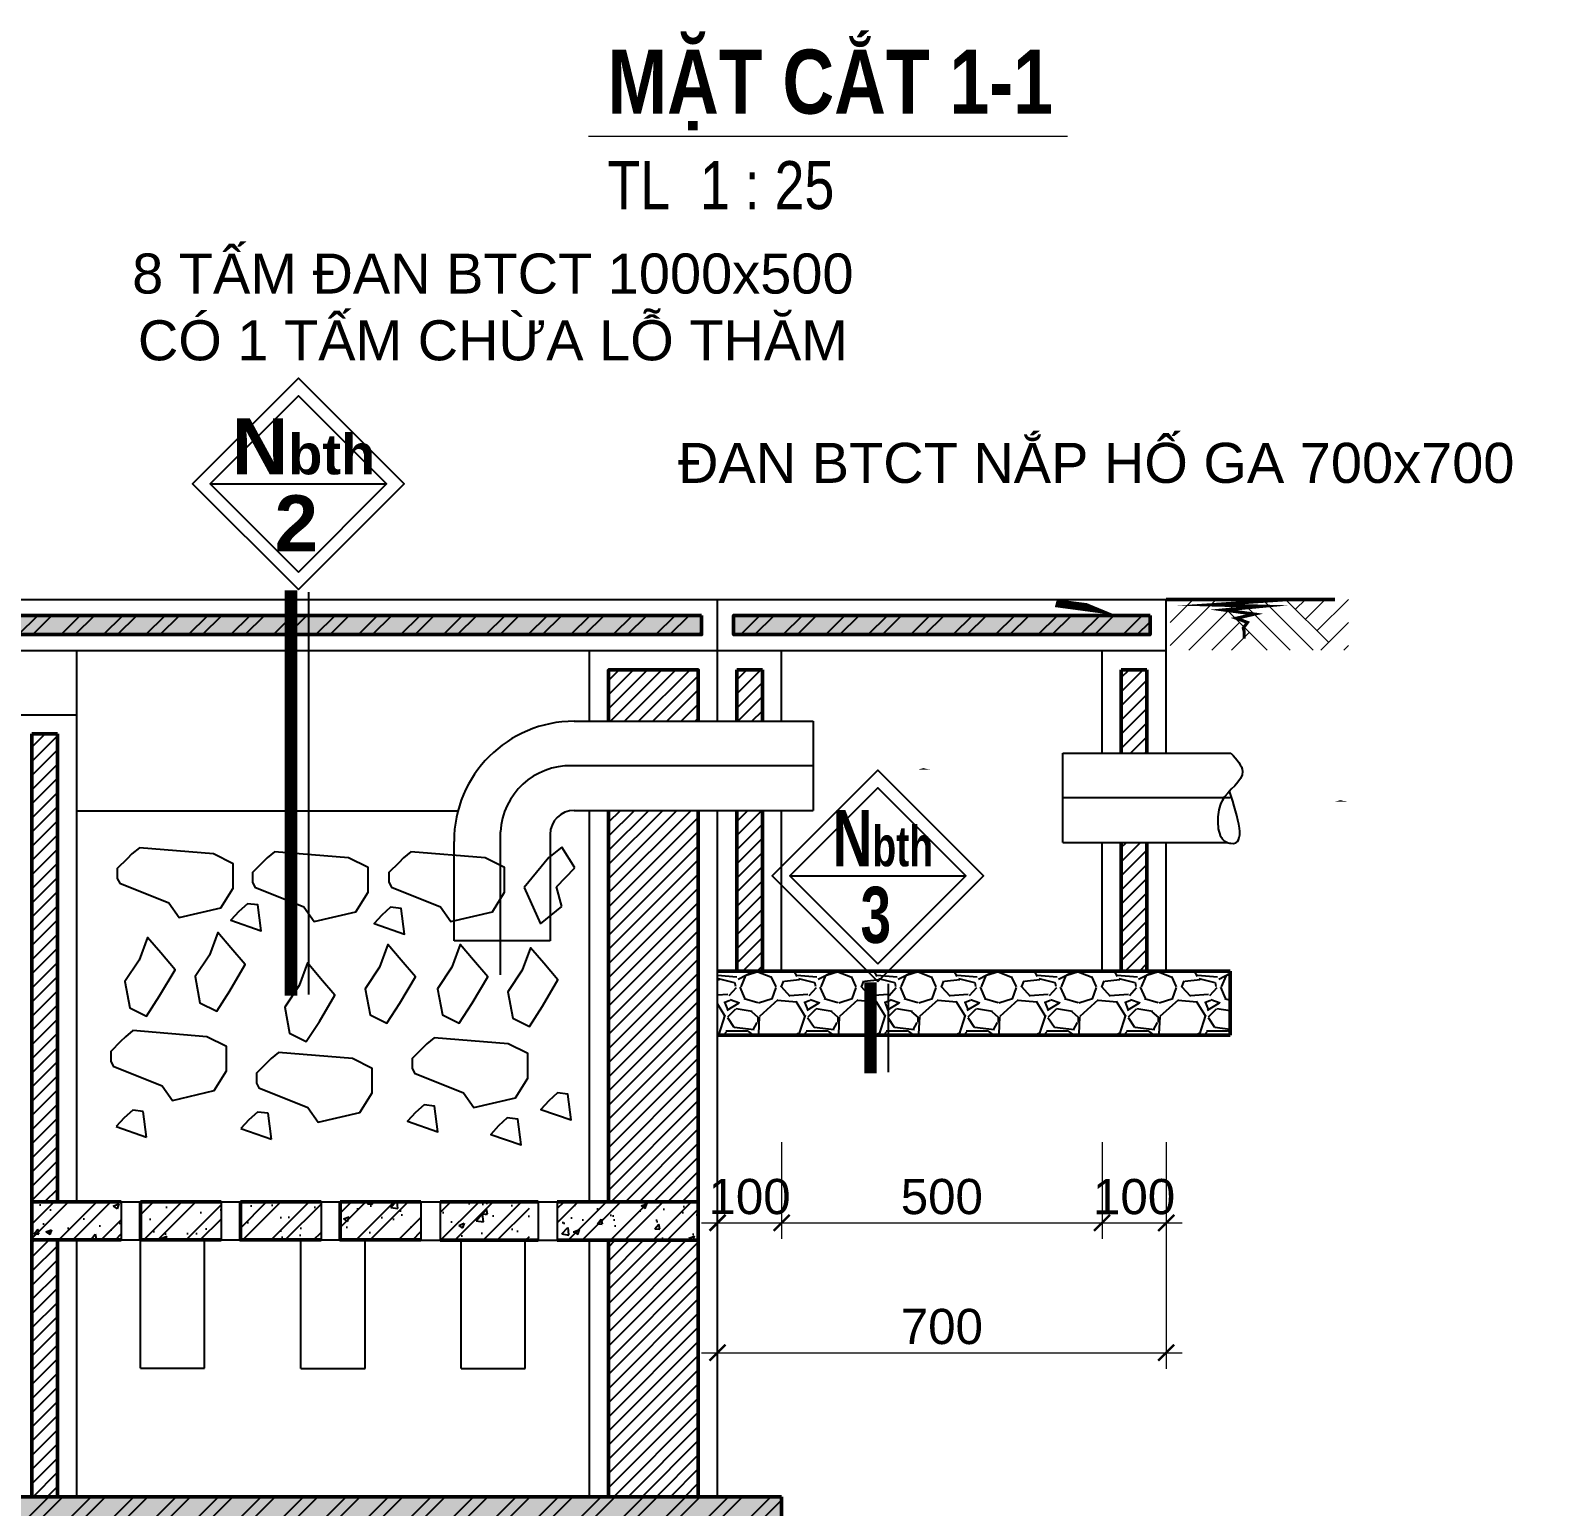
# Model space of a CAD drawing. Header units: millimetres. Extents: x 0 to 84000, y -29700 to 363007.
# Drawn here: x 63127 to 72556, y 4742 to 13957 of the extents above; entities that cross this region are included whole.
import ezdxf

# ---------------------------------------------------------------- set-up
doc = ezdxf.new("R2010")
doc.units = ezdxf.units.MM
doc.linetypes.add('DASHED', pattern=[19.049999999999997, 12.7, -6.35])
for name, color, linetype, lineweight in [('- Dims', 8, 'Continuous', 13), ('- Wall', 1, 'Continuous', 50), ('G-ANNO-TTLB', 6, 'Continuous', 13), ('HACTH', 250, 'Continuous', 0), ('S-Text', 3, 'Continuous', 25)]:
    doc.layers.add(name, color=color, linetype=linetype, lineweight=lineweight)
doc.layers.add('G-ANNO-NPLT', color=191, linetype='Continuous', plot=False)
doc.styles.add('Arial_4', font='arial.ttf', dxfattribs={"width": 0.8, "height": 3})
doc.styles.add('Arial_B_4', font='arialbd.ttf', dxfattribs={"width": 0.8, "height": 4})
doc.styles.add('R-Arial', font='arial.ttf')
doc.styles.add('TEXT1', font='VHELVEN.TTF', dxfattribs={"width": 0.7})
doc.dimstyles.new('SC-25-100', dxfattribs={"dimtxt": 220, "dimasz": 100, "dimexe": 100, "dimexo": 200, "dimgap": 50, "dimtad": 1, "dimdec": 0, "dimlfac": 0.25, "dimzin": 0, "dimdsep": 46, "dimtxsty": 'R-Arial', "dimblk": 'ARCHTICK', "dimcen": 0.5, "dimdle": 100, "dimclrd": 256, "dimclre": 256, "dimclrt": 4, "dimadec": 0, "dimazin": 0, "dimtfac": 1, "dimtdec": 0, "dimtix": 1, "dimtmove": 0, "dimatfit": 3, "dimfxl": 1, "dimtolj": 1, "dimtzin": 0, "dimlwd": -1, "dimlwe": -1, "dimarcsym": 0})
pattern_1 = [(44.99999999999775, (-155658.5402210732, 74138.18438801731), (-132.5825214724725, 132.5825214724829), []), (44.99999999999775, (-155570.1518735732, 74138.18438801731), (-132.5825214724725, 132.5825214724829), [])]
pattern_2 = [(49.99999999999773, (-155658.5402210732, 74138.18438801731), (358.6300913003755, -31.37606749131166), [37.49999999999999, -412.4999999999999]), (354.9999999999977, (-155658.5402210732, 74138.18438801731), (-69.37566680648521, 376.0960668500086), [29.99999999999868, -329.9999999999789]), (100.4513999999976, (-155628.6543810735, 74135.56971801727), (289.2546908570243, 344.7197710304654), [31.87009499999862, -350.5710559999779]), (46.18419999999774, (-155658.5402210732, 74238.18438801731), (533.6205243128189, -82.75950716453008), [56.25, -618.75]), (96.63559999999772, (-155614.0718485727, 74231.28773451739), (467.3313527743708, 487.0589354502025), [47.8051439999972, -525.8564999999552]), (351.1841999999978, (-155658.5402210732, 74238.18438801731), (467.3309725668328, 487.0593004626439), [44.99999999999736, -494.9999999999789]), (20.99999999999775, (-155608.5402210732, 74213.18438801731), (298.453526059223, -201.3094453326812), [37.5, -412.5]), (325.9999999999977, (-155608.5402210732, 74213.18438801731), (121.6576659608051, 362.5750225234218), [30, -330]), (71.45139999999776, (-155583.6691045729, 74196.40858501758), (420.1113142907514, 161.2652483549597), [31.870095, -350.571056]), (37.49999999999775, (-155658.5402210732, 74138.18438801731), (6.07992765865188, 166.4469269156555), [0, -325.9999999999852, 0, -334.9999999999852, 0, -331.2499999999852]), (7.499999999997733, (-155658.5402210732, 74138.18438801731), (131.5347687210821, 197.2058559411749), [0, -191, 0, -318.4999999999999, 0, -126.25]), (327.4999999999977, (-155770.0402210732, 74138.18438801731), (266.911218086204, -11.2774358672004), [0, -124.9999999999947, 0, -389.9999999999789, 0, -517.4999999999578]), (317.4999999999977, (-155820.0402210732, 74138.18438801731), (291.5930846711951, 50.05249116614738), [0, -162.5, 0, -259, 0, -367.5])]
pattern_3 = [(44.99999999999768, (68680.71688439813, 35707.02080294957), (-44.19417382415744, 44.194173824161), [])]

# ---------------------------------------------------------------- blocks, each defined once
blk = doc.blocks.new('nendat')
at = {"color": 0, "ltscale": 5}
for p, q in [((144.0538245546632, -3.637978807091713e-12), (-1.818989403545856e-12, -144.0538245546668)), ((72.02691227733158, -3.637978807091713e-12), (-1.818989403545856e-12, -72.02691227733885)), ((216.0807368319947, -3.637978807091713e-12), (57.84661308574141, -158.234123746257)), ((180.0672806933289, -36.01345613866943), (302.2879483009165, -158.234123746257)), ((216.0807368319947, -3.637978807091713e-12), (374.314860578248, -158.234123746257)), ((288.1076491093263, -3.637978807091713e-12), (446.3417728555796, -158.234123746257)), ((360.1345613866579, -3.637978807091713e-12), (494.1844922958398, -134.0499309091902)), ((422.1575800185092, -3.637978807091713e-12), (391.1460707025826, -31.01150931592929)), ((484.1805986503605, -3.637978807091713e-12), (422.1575800185074, -62.02301863185494)), ((556.2075109276911, -3.637978807091713e-12), (458.1710361571741, -98.03647477052073)), ((216.0807368319929, -72.02691227733885), (129.873525363073, -158.234123746257)), ((556.207510927692, -72.02691227733521), (470.0002994587685, -158.234123746257)), ((247.0922461479186, -103.0384215932645), (191.8965439949243, -158.234123746257)), ((556.207510927692, -144.0538245546668), (542.0272117361001, -158.234123746257))]:
    blk.add_line(p, q, dxfattribs=at)
at = {"color": 0, "ltscale": 5, "const_width": 10}
blk.add_lwpolyline([(148.2277868855745, 0.2467527518710995), (315.0871842399938, -4.154551079966041), (125.6093791025924, -17.1612447756961), (289.0518674325431, -21.49671713996577), (167.5547423037933, -33.05843778275084), (263.017060611397, -46.06485487561804), (206.6074625217589, -59.0715485712899), (241.3212182651041, -72.07824226696175), (228.3033048681682, -89.42040832696148), (231.1959478512872, -100.9818523669419), (231.1959478512872, -122.6597673940159)], dxfattribs=at)
blk = doc.blocks.new('_ArchTick')
at = {"color": 0, "linetype": 'ByBlock', "const_width": 0.15}
blk.add_lwpolyline([(-0.5, -0.5), (0.5, 0.5)], dxfattribs=at)
blk = doc.blocks.new('*D516')
at = {"layer": '- Dims', "transparency": 16777216}
for p, q in [((67417.23440662981, 6849.215638985181), (67417.23440662981, 6414.49072106371)), ((67817.23440662981, 6849.215638985181), (67817.23440662981, 6414.49072106371)), ((67317.23440662981, 6514.49072106371), (67917.23440662981, 6514.49072106371))]:
    blk.add_line(p, q, dxfattribs=at)
at = {"layer": 'Defpoints', "color": 0, "transparency": 16777216}
for p in [(67417.23440662981, 7049.215638985181), (67817.23440662981, 7049.215638985181), (67817.23440662981, 6514.49072106371)]:
    blk.add_point(p, dxfattribs=at)
at = {"layer": '- Dims', "transparency": 16777216, "xscale": 100, "yscale": 100, "zscale": 100, "rotation": 180}
blk.add_blockref('_ArchTick', (67417.23440662981, 6514.49072106371), dxfattribs=at)
at = {"layer": '- Dims', "transparency": 16777216, "xscale": 100, "yscale": 100, "zscale": 100}
blk.add_blockref('_ArchTick', (67817.23440662981, 6514.49072106371), dxfattribs=at)
at = {"layer": '- Dims', "color": 4, "transparency": 16777216, "insert": (67617.23440662981, 6676.816778362482), "char_height": 220, "attachment_point": 5, "style": 'R-Arial'}
blk.add_mtext('\\A1;100', dxfattribs=at)
blk = doc.blocks.new('*D517')
at = {"layer": '- Dims', "transparency": 16777216}
for p, q in [((67817.23440662981, 7017.404935243794), (67817.23440662981, 6414.49072106371)), ((69817.23440662981, 7017.404935243794), (69817.23440662981, 6414.49072106371)), ((67717.23440662981, 6514.49072106371), (69917.23440662981, 6514.49072106371))]:
    blk.add_line(p, q, dxfattribs=at)
at = {"layer": 'Defpoints', "color": 0, "transparency": 16777216}
for p in [(67817.23440662981, 7217.404935243794), (69817.23440662981, 7217.404935243794), (69817.23440662981, 6514.49072106371)]:
    blk.add_point(p, dxfattribs=at)
at = {"layer": '- Dims', "transparency": 16777216, "xscale": 100, "yscale": 100, "zscale": 100, "rotation": 180}
blk.add_blockref('_ArchTick', (67817.23440662981, 6514.49072106371), dxfattribs=at)
at = {"layer": '- Dims', "transparency": 16777216, "xscale": 100, "yscale": 100, "zscale": 100}
blk.add_blockref('_ArchTick', (69817.23440662981, 6514.49072106371), dxfattribs=at)
at = {"layer": '- Dims', "color": 4, "transparency": 16777216, "insert": (68817.23440662981, 6676.816778362482), "char_height": 220, "attachment_point": 5, "style": 'R-Arial'}
blk.add_mtext('\\A1;500', dxfattribs=at)
blk = doc.blocks.new('*D518')
at = {"layer": '- Dims', "transparency": 16777216}
for p, q in [((69817.23440662981, 6849.215638985181), (69817.23440662981, 6414.017717478819)), ((70217.73680950631, 6849.215638985181), (70217.73680950631, 6414.017717478819)), ((69717.23440662981, 6514.017717478819), (70317.73680950631, 6514.017717478819))]:
    blk.add_line(p, q, dxfattribs=at)
at = {"layer": 'Defpoints', "color": 0, "transparency": 16777216}
for p in [(69817.23440662981, 7049.215638985181), (70217.73680950631, 7049.215638985181), (70217.73680950631, 6514.017717478819)]:
    blk.add_point(p, dxfattribs=at)
at = {"layer": '- Dims', "transparency": 16777216, "xscale": 100, "yscale": 100, "zscale": 100, "rotation": 180}
blk.add_blockref('_ArchTick', (69817.23440662981, 6514.017717478819), dxfattribs=at)
at = {"layer": '- Dims', "transparency": 16777216, "xscale": 100, "yscale": 100, "zscale": 100}
blk.add_blockref('_ArchTick', (70217.73680950631, 6514.017717478819), dxfattribs=at)
at = {"layer": '- Dims', "color": 4, "transparency": 16777216, "insert": (70017.48560806806, 6676.343774777591), "char_height": 220, "attachment_point": 5, "style": 'R-Arial'}
blk.add_mtext('\\A1;100', dxfattribs=at)
blk = doc.blocks.new('*D519')
at = {"layer": '- Dims', "transparency": 16777216}
for p, q in [((67417.23440662981, 7017.404935243794), (67417.23440662981, 5603.683977305445)), ((70217.73680950631, 7017.404935243794), (70217.73680950631, 5603.683977305445)), ((67317.23440662981, 5703.683977305445), (70317.73680950631, 5703.683977305445))]:
    blk.add_line(p, q, dxfattribs=at)
at = {"layer": 'Defpoints', "color": 0, "transparency": 16777216}
for p in [(67417.23440662981, 7217.404935243794), (70217.73680950631, 7217.404935243794), (70217.73680950631, 5703.683977305445)]:
    blk.add_point(p, dxfattribs=at)
at = {"layer": '- Dims', "transparency": 16777216, "xscale": 100, "yscale": 100, "zscale": 100, "rotation": 180}
blk.add_blockref('_ArchTick', (67417.23440662981, 5703.683977305445), dxfattribs=at)
at = {"layer": '- Dims', "transparency": 16777216, "xscale": 100, "yscale": 100, "zscale": 100}
blk.add_blockref('_ArchTick', (70217.73680950631, 5703.683977305445), dxfattribs=at)
at = {"layer": '- Dims', "color": 4, "transparency": 16777216, "insert": (68817.48560806806, 5866.010034604217), "char_height": 220, "attachment_point": 5, "style": 'R-Arial'}
blk.add_mtext('\\A1;700', dxfattribs=at)

msp = doc.modelspace()

# ---------------------------------------------------------------- hatches: boundary and pattern name
at = {"layer": 'HACTH', "lineweight": -2, "ltscale": 30}
h = msp.add_hatch(dxfattribs=at)
h.set_pattern_fill('ANSI32', color=256, scale=500, angle=-2.253143450878101e-12, style=0)
h.set_pattern_definition(pattern_1)
h.paths.add_polyline_path([(70117.23440662981, 10305.14946891091), (67517.23440662981, 10305.14946891091), (67517.23440662981, 10185.14946891091), (70117.23440662981, 10185.14946891091)])
h.paths.add_polyline_path([(67317.23440662981, 10305.14946891091), (61245.96739290864, 10305.14946891138), (61245.96739290864, 10185.14946891091), (67317.23440662981, 10185.14946891044)])
h.paths.add_polyline_path([(60676.58656971087, 10305.14946891138), (58517.23440663074, 10305.14946891184), (58517.23440662981, 10185.14946891138), (60676.58656971087, 10185.14946891091)])
h.paths.add_polyline_path([(60845.7035254112, 10305.14946891138), (60676.58656971087, 10305.14946891138), (60676.58656971087, 10185.14946891138), (60845.7035254112, 10185.14946891138)])
h.paths.add_polyline_path([(61245.96739290864, 10305.14946891138), (60907.73348150798, 10305.14946891138), (60907.73348150798, 10185.14946891091), (61245.96739290864, 10185.14946891091)])
h = msp.add_hatch(dxfattribs=at)
h.set_pattern_fill('AR-CONC', color=256, scale=50, angle=-2.253143450878101e-12, style=0)
h.set_pattern_definition(pattern_2)
h.paths.add_polyline_path([(70117.23440662981, 10305.14946891091), (67517.23440662981, 10305.14946891091), (67517.23440662981, 10185.14946891091), (70117.23440662981, 10185.14946891091)])
h.paths.add_polyline_path([(67317.23440662981, 10305.14946891044), (61245.96739290864, 10305.14946891138), (61245.96739290864, 10185.14946891091), (67317.23440662981, 10185.14946891044)])
h.paths.add_polyline_path([(61245.96739290864, 10305.14946891138), (60907.73348150798, 10305.14946891138), (60907.73348150798, 10185.14946891091), (61245.96739290864, 10185.14946891138)])
h.paths.add_polyline_path([(60676.58656971087, 10305.14946891138), (59517.23440662981, 10305.14946891184), (59517.23440662981, 10185.14946891138), (60676.58656971087, 10185.14946891091)])
h.paths.add_polyline_path([(60845.7035254112, 10305.14946891138), (60676.58656971087, 10305.14946891184), (60676.58656971087, 10185.14946891138), (60845.7035254112, 10185.14946891091)])
h = msp.add_hatch(dxfattribs=at)
h.set_pattern_fill('ANSI31', color=256, scale=500, angle=359.9999999999977, style=0)
h.set_pattern_definition(pattern_3)
h.paths.add_polyline_path([(67297.23440662981, 9088.246526039693), (66737.23440662981, 9088.246526040159), (66737.23440662981, 6645.149468912299), (67297.23440662981, 6645.149468911834)])
h.paths.add_polyline_path([(67297.23440662981, 6405.149468911834), (66737.23440662981, 6405.149468911834), (66737.23440662981, 4805.149468911368), (67297.23440662981, 4805.149468911368)])
h.paths.add_polyline_path([(67297.23440662981, 9965.14946891091), (67137.23440662981, 9965.149468910444), (66737.23440662981, 9965.149468910444), (66737.23440662981, 9644.48283142646), (67297.23440662981, 9644.48283142646)])
h = msp.add_hatch(dxfattribs=at)
h.set_pattern_fill('ANSI31', color=256, scale=500, angle=359.9999999999977, style=0)
h.set_pattern_definition(pattern_3)
h.paths.add_polyline_path([(67537.23440662981, 9644.48283142646), (67697.23440662981, 9644.48283142646), (67697.23440662981, 9965.14946891091), (67537.23440662981, 9965.14946891091)])
h.paths.add_polyline_path([(67697.23440663074, 9088.246526039693), (67537.23440662981, 9088.246526039693), (67537.23440662981, 8085.149468910902), (67697.23440662981, 8085.149468910902)])
h = msp.add_hatch(dxfattribs=at)
h.set_pattern_fill('ANSI31', color=256, scale=500, angle=359.9999999999977, style=0)
h.set_pattern_definition(pattern_3)
h.paths.add_polyline_path([(70097.23440662981, 8888.246526038296), (69937.23440662981, 8888.246526038296), (69937.23440662981, 8085.149468910902), (70097.23440662981, 8085.149468910902)])
h.paths.add_polyline_path([(69937.23440663074, 9444.482831425987), (70097.23440663074, 9444.482831425987), (70097.23440662981, 9965.14946891091), (69937.23440662981, 9965.14946891091)])
h = msp.add_hatch(dxfattribs=at)
h.set_pattern_fill('ANSI31', color=256, scale=500, angle=-2.253143450878101e-12, style=0)
h.set_pattern_definition([(44.99999999999775, (-36858.54022107157, 116138.1843880127), (-44.19417382415747, 44.19417382416096), [])])
h.paths.add_polyline_path([(63297.23440662981, 9565.149468912306), (63137.23440662981, 9565.149468912306), (63137.23440662981, 6645.149468911368), (63297.23440662981, 6645.149468911834)])
h.paths.add_polyline_path([(63137.23440662981, 4805.149468911834), (63297.23440662981, 4805.149468911368), (63297.23440662981, 6407.876350978877), (63137.23440662981, 6407.876350978877)])
h = msp.add_hatch(dxfattribs=at)
h.set_pattern_fill('GRAVEL', color=256, scale=500, angle=-2.253143450878101e-12, style=0)
h.set_pattern_definition([(228.0127999999977, (758026.772542814, -755016.8265168051), (-3999.999116079258, -4500.000670803466), [67.268, -6659.544000000001]), (184.9696999999977, (757981.772542814, -755066.8265168051), (6000.000525758838, 499.99565350329), [115.434, -11427.9625]), (132.5103999999977, (757866.772542814, -755076.8265168051), (4999.99535917319, -5500.004336935795), [81.39399999999999, -8058.016]), (267.2736999999978, (757671.772542814, -755201.8265168051), (499.9980088639884, 10000.00014748671), [105.1189999999947, -10406.77899999932]), (292.8336999999977, (757666.772542814, -755306.8265168051), (-2500.004952718334, 5999.998205888986), [103.0775, -10204.6865]), (357.2736999999977, (757706.772542814, -755401.8265168051), (-10000.00014748671, 499.998008863989), [105.119, -10406.779]), (37.69419999999774, (757811.772542814, -755406.8265168051), (-6500.003672809184, -4999.995202580009), [139.0145, -13762.4245]), (72.25529999999776, (757921.772542814, -755321.8265168051), (3500.005381353136, 10999.99811561946), [131.244, -12993.1605]), (121.4295999999977, (757961.772542814, -755196.8265168051), (-4000.004117087927, 6499.997518246441), [105.475, -10442.0365]), (175.2363999999978, (757906.772542814, -755106.8265168051), (5500.000473159773, -499.9957663308465), [120.4159999999999, -5900.381499999995]), (222.3973999999978, (757786.772542814, -755096.8265168051), (-6000.003675536834, -5499.996041006824), [155.724, -15416.6875]), (138.8140999999977, (758166.772542814, -755206.8265168051), (-3500.00147340274, 2999.998656671516), [53.15049999999999, -5261.922]), (171.4691999999977, (758126.772542814, -755171.8265168051), (6499.999142407525, -1000.003955020151), [101.1184999999946, -10010.75549999931]), (224.9999999999978, (758026.772542814, -755156.8265168051), (-1.971790310452096e-11, -500.0001547244761), [70.7105, -636.396]), (203.1985999999977, (757991.772542814, -755096.8265168051), (2499.999865333577, 1000.000662632329), [38.079, -3769.8075]), (291.8013999999977, (757956.772542814, -755111.8265168051), (-499.9999552502654, 1500.000136505404), [53.85149999999999, -2638.731]), (30.96379999999776, (757976.772542814, -755161.8265168051), (1499.999011144038, 1000.001241770307), [87.46449999999992, -2828.011499999997]), (161.5650999999978, (758051.772542814, -755116.8265168051), (1000.000217296461, -499.9992016113932), [63.24550000000001, -1517.8935]), (16.38949999999776, (757666.772542814, -755111.8265168051), (5000.001099206039, 1499.996354908789), [88.6, -8771.4225]), (70.34619999999775, (757751.772542814, -755086.8265168051), (-1999.997623686088, -5500.001067803034), [74.3305, -7358.704]), (293.1985999999977, (758051.772542814, -755016.8265168051), (-1000.000662632329, 2499.999865333577), [76.1575, -3731.729]), (343.6104999999977, (758081.772542814, -755086.8265168051), (-5000.001099205921, 1499.996354909184), [88.59999999999991, -8771.42249999999]), (339.4439999999978, (757666.772542814, -755421.8265168051), (-2500.000922271172, 999.9979982108905), [85.44, -4186.562]), (294.7750999999978, (757746.772542814, -755451.8265168051), (-2499.996094622368, 5500.001710919657), [71.58899999999991, -7087.321499999995]), (66.80139999999776, (758056.772542814, -755516.8265168051), (1000.000662632526, 2499.999865333498), [76.15749999999471, -3731.728999999831]), (17.35399999999775, (758086.772542814, -755446.8265168051), (-6500.001009548496, -1999.997251129304), [83.81549999999999, -8297.711999999998]), (69.44399999999776, (757811.772542814, -755516.8265168051), (-999.9979982108918, -2500.000922271172), [42.71999999999736, -4229.281999999662]), (101.3098999999976, (758026.772542814, -755516.8265168051), (-499.998816080724, 2000.000376115496), [25.49499999999869, -2524.014499999832]), (165.9637999999977, (758021.772542814, -755491.8265168051), (1500.00027299485, -499.9990286806819), [103.0775, -1958.475]), (186.0089999999977, (757921.772542814, -755466.8265168051), (4999.99987545304, 499.9996587407241), [95.525, -9456.9615]), (303.6900999999978, (757976.772542814, -755206.8265168051), (-500.0006672535561, 999.9997788855999), [72.11099999999998, -1730.6645]), (353.1571999999977, (758016.772542814, -755266.8265168051), (8499.999682739232, -1000.003998962715), [125.897, -12463.7815]), (60.94539999999775, (758141.772542814, -755281.8265168051), (-2000.000013599778, -3500.000192284765), [51.47799999999999, -5096.337]), (90, (758166.772542814, -755236.8265168051), (-499.9999999999803, 500.0000000000197), [30, -470]), (120.2563999999977, (757911.772542814, -755451.8265168051), (1999.997443401209, -3500.001227927446), [69.46199999999999, -6876.760000000001]), (48.01279999999774, (757876.772542814, -755391.8265168051), (3999.999116079257, 4500.000670803467), [134.5359999999894, -6592.275999999661]), (359.9999999999978, (757966.772542814, -755291.8265168051), (500.0000000000197, 499.9999999999803), [130, -370]), (325.3047999999978, (758096.772542814, -755291.8265168051), (-4999.997129493626, 3500.004304797425), [79.057, -7826.637]), (254.0545999999978, (758161.772542814, -755336.8265168051), (-499.9999446482692, -2000.000063326056), [72.801, -3567.254]), (207.6459999999977, (758141.772542814, -755406.8265168051), (-9499.997903589992, -5000.003856584216), [118.5324999999947, -11734.73699999932]), (175.4260999999977, (758036.772542814, -755461.8265168051), (-6500.000279156047, 499.9974005807976), [125.3994999999999, -12414.53699999999])])
h.paths.add_polyline_path([(67417.23440662981, 8085.149468910902), (67417.23440662981, 7685.149468910902), (70617.23440662981, 7685.149468910902), (70617.23440662981, 8085.149468910902)])
h = msp.add_hatch(dxfattribs=at)
h.set_pattern_fill('ANSI32', color=256, scale=500, angle=-2.253143450878101e-12, style=0)
h.set_pattern_definition([(44.99999999999775, (757666.772542814, -755516.8265168051), (-132.5825214724725, 132.5825214724829), []), (44.99999999999775, (757755.160890314, -755516.8265168051), (-132.5825214724725, 132.5825214724829), [])])
h.paths.add_polyline_path([(63695.49006828037, 6645.149468911834), (63137.23440662981, 6645.149468911834), (63137.23440662981, 6407.876350978877), (63695.49006828037, 6407.876350978877)])
h.paths.add_polyline_path([(64319.08160363999, 6645.149468912765), (63815.49006828037, 6645.149468912299), (63815.49006828037, 6407.876350979808), (64319.08160363999, 6407.876350979808)])
h.paths.add_polyline_path([(64942.67313899961, 6645.149468911834), (64439.08160363999, 6645.149468911368), (64439.08160363999, 6407.876350978877), (64942.67313899961, 6407.876350978877)])
h.paths.add_polyline_path([(65566.26467435923, 6645.149468912765), (65062.67313899961, 6645.149468912299), (65062.67313899961, 6407.876350979808), (65566.26467435923, 6407.876350979808)])
h.paths.add_polyline_path([(66243.23964309995, 6645.149468912299), (65888.23842512094, 6645.149468912299), (65686.26467435923, 6645.149468912299), (65686.26467435923, 6405.149468911834), (66181.25797687401, 6405.149468911834), (66243.23964309995, 6405.149468911834)])
h.paths.add_polyline_path([(67297.23440662981, 6645.149468912299), (66417.23440662981, 6645.149468912299), (66417.23440662981, 6405.149468911834), (67297.23440662981, 6405.149468911834)])
h = msp.add_hatch(dxfattribs=at)
h.set_pattern_fill('AR-CONC', color=256, scale=50, angle=-2.253143450878101e-12, style=0)
h.set_pattern_definition([(49.99999999999773, (757666.772542814, -755516.8265168051), (358.6300913003755, -31.37606749131166), [37.49999999999999, -412.4999999999999]), (354.9999999999977, (757666.772542814, -755516.8265168051), (-69.37566680648521, 376.0960668500086), [29.99999999999868, -329.9999999999789]), (100.4513999999976, (757696.6583828137, -755519.4411868051), (289.2546908570243, 344.7197710304654), [31.87009499999869, -350.571055999979]), (46.18419999999774, (757666.772542814, -755416.8265168051), (533.6205243128189, -82.75950716453008), [56.25, -618.75]), (96.63559999999772, (757711.2409153145, -755423.7231703055), (467.3313527743708, 487.0589354502025), [47.80514399999733, -525.8564999999574]), (351.1841999999978, (757666.772542814, -755416.8265168051), (467.3309725668328, 487.0593004626439), [44.99999999999736, -494.9999999999789]), (20.99999999999775, (757716.772542814, -755441.8265168051), (298.453526059223, -201.3094453326812), [37.5, -412.5]), (325.9999999999977, (757716.772542814, -755441.8265168051), (121.6576659608051, 362.5750225234218), [30, -330]), (71.45139999999776, (757741.6436593144, -755458.6023198058), (420.1113142907514, 161.2652483549597), [31.870095, -350.571056]), (37.49999999999775, (757666.772542814, -755516.8265168051), (6.07992765865188, 166.4469269156555), [0, -325.9999999999852, 0, -334.9999999999852, 0, -331.2499999999852]), (7.499999999997733, (757666.772542814, -755516.8265168051), (131.5347687210821, 197.2058559411749), [0, -191, 0, -318.4999999999999, 0, -126.25]), (327.4999999999977, (757555.272542814, -755516.8265168051), (266.911218086204, -11.2774358672004), [0, -124.9999999999947, 0, -389.9999999999789, 0, -517.4999999999578]), (317.4999999999977, (757505.272542814, -755516.8265168051), (291.5930846711951, 50.05249116614738), [0, -162.5, 0, -259, 0, -367.5])])
h.paths.add_polyline_path([(63695.49006828037, 6407.876350978877), (63695.49006828037, 6645.149468911834), (63137.23440662981, 6645.149468911368), (63137.23440662981, 6407.876350978877)])
h.paths.add_polyline_path([(63815.49006828037, 6645.149468912299), (63815.49006828037, 6407.876350979808), (64319.08160363999, 6407.876350979808), (64319.08160363999, 6645.149468912765)])
h.paths.add_polyline_path([(64439.08160363999, 6645.149468911368), (64439.08160363999, 6407.876350978877), (64942.67313899961, 6407.876350978877), (64942.67313899961, 6645.149468911834)])
h.paths.add_polyline_path([(65062.67313899961, 6645.149468912299), (65062.67313899961, 6407.876350979808), (65566.26467435923, 6407.876350979808), (65566.26467435923, 6645.149468912765)])
h.paths.add_polyline_path([(65888.23842512094, 6645.149468912299), (65686.26467435923, 6645.149468912765), (65686.26467435923, 6405.149468911834), (66181.25797687401, 6405.149468911834), (66243.23964309995, 6405.149468911834), (66243.23964309995, 6645.149468912299)])
h.paths.add_polyline_path([(66417.23440662981, 6645.149468912299), (66417.23440662981, 6405.149468911834), (67297.23440662981, 6405.149468912299), (67297.23440662981, 6645.149468911834)])
h = msp.add_hatch(dxfattribs=at)
h.set_pattern_fill('AR-CONC', color=256, scale=50, angle=-2.253143450878101e-12, style=0)
h.set_pattern_definition(pattern_2)
h.paths.add_polyline_path([(67817.23440662981, 4405.149468911368), (67817.23440662981, 4805.149468911368), (58017.23440662981, 4818.95270959034), (58017.23440662981, 4418.95270959034)])
h = msp.add_hatch(dxfattribs=at)
h.set_pattern_fill('ANSI32', color=256, scale=500, angle=-2.253143450878101e-12, style=0)
h.set_pattern_definition(pattern_1)
h.paths.add_polyline_path([(58017.23440662981, 4805.149468911834), (58017.23440662981, 4405.149468911834), (67817.23440662981, 4405.149468911368), (67817.23440662981, 4805.149468911368)])

# ---------------------------------------------------------------- linework, layer by layer
at = {"layer": '- Wall', "lineweight": -2, "ltscale": 30}
for p, q in [((63695.49006828037, 6645.149468911834), (63695.49006828037, 6407.876350978877)), ((64319.08160363999, 6645.149468911368), (64319.08160363999, 6407.876350979808)), ((64942.67313899961, 6645.149468911834), (64942.67313899961, 6407.876350978877)), ((65566.26467435923, 6645.149468912765), (65566.26467435923, 6407.876350979808)), ((65686.26467435923, 6645.149468912765), (65686.26467435923, 6405.149468912765)), ((66297.23440662981, 6645.149468912299), (66297.23440662981, 6405.149468912299)), ((66417.23440662981, 6645.149468912299), (66417.23440662981, 6405.149468912299))]:
    msp.add_line(p, q, dxfattribs=at)
at = {"layer": '- Wall', "ltscale": 5}
for points in [[(70217.23440662981, 10405.14946891091), (71270.90728397039, 10405.14946891044)], [(67297.23440662981, 9644.48283142646), (67297.23440662981, 9965.14946891091), (67137.23440662981, 9965.149468910444), (67137.23440662981, 9965.149468910444), (66737.23440662981, 9965.149468910444), (66737.23440662981, 9644.48283142646)], [(67537.23440662981, 9644.48283142646), (67537.23440662981, 9965.14946891091)], [(67537.23440662981, 9965.14946891091), (67697.23440662981, 9965.14946891091)], [(67697.23440662981, 9644.48283142646), (67697.23440662981, 9965.14946891091)], [(69937.23440662981, 9444.482831425987), (69937.23440662981, 9965.14946891091)], [(69937.23440662981, 9965.14946891091), (70097.23440662981, 9965.14946891091)], [(70097.23440663074, 9444.482831425987), (70097.23440662981, 9965.14946891091)], [(63137.23440662981, 9565.149468912306), (63297.23440662981, 9565.149468912306)], [(63137.23440662981, 4805.149468911368), (63137.23440662981, 9565.149468912306)], [(63297.23440662981, 6645.149468909505), (63297.23440662981, 9565.14946891184)], [(66737.23440662981, 6405.149468911834), (66737.23440662981, 4805.149468911368), (67297.23440662981, 4805.149468911368), (67297.23440662981, 9088.246526039693)], [(66737.23440662981, 9088.246526039693), (66737.23440662981, 6645.149468912299)], [(67537.23440662981, 8085.149468910902), (67537.23440662981, 9088.246526039693)], [(67697.23440662981, 8085.149468910437), (67697.23440662981, 9088.246526039693)], [(69937.23440662981, 8085.149468910437), (69937.23440662981, 8888.246526038296)], [(70097.23440662981, 8085.149468910902), (70097.23440662981, 8888.246526038296)], [(67417.23440662981, 8085.149468910902), (70617.23440662981, 8085.149468910902)], [(70617.23440662981, 7685.149468910902), (70617.23440662981, 8085.149468910902)], [(67417.23440662981, 7685.149468910902), (70617.23440662981, 7685.149468910902)], [(63695.49006828037, 6645.149468911834), (63137.23440662981, 6645.149468911834)], [(63815.49006828037, 6645.149468911834), (63815.49006828037, 6407.876350979808), (64319.08160363999, 6407.876350979808)], [(64319.08160363999, 6645.149468912765), (63815.49006828037, 6645.149468912299)], [(64439.08160363999, 6645.149468910902), (64439.08160363999, 6407.876350978877), (64942.67313899961, 6407.876350978877)], [(64942.67313899961, 6645.149468911834), (64439.08160363999, 6645.149468911368)], [(65062.67313899961, 6645.149468911834), (65062.67313899961, 6407.876350979808), (65566.26467435923, 6407.876350979808)], [(65566.26467435923, 6645.149468912765), (65062.67313899961, 6645.149468912299)], [(66181.25797687401, 6645.149468912765), (65686.26467435923, 6645.149468912765)], [(66297.23440662981, 6645.149468912299), (65888.23842512094, 6645.149468912299)], [(67297.23440662981, 6645.149468911834), (66417.23440662981, 6645.149468912299)], [(63137.23440662981, 6407.876350978877), (63695.49006828037, 6407.876350978877)], [(63297.23440662981, 4805.149468911368), (63297.23440662981, 6405.14946890904)], [(65686.26467435923, 6405.149468911834), (66181.25797687401, 6405.149468911834)], [(65888.23842512094, 6405.149468911834), (66297.23440662981, 6405.149468911834)], [(66417.23440662981, 6405.149468911834), (67297.23440662981, 6405.149468911834)], [(58017.23440662981, 4805.149468911834), (67817.23440662981, 4805.149468911368)], [(67817.23440662981, 4805.149468911368), (67817.23440662981, 4005.149468911368)]]:
    msp.add_lwpolyline(points, dxfattribs=at)
for points in [[(67317.23440662981, 10305.14946891044), (58517.23440663074, 10305.14946891184), (58517.23440662981, 10185.14946891138), (67317.23440662981, 10185.14946891044)], [(70117.23440662981, 10305.14946891091), (67517.23440662981, 10305.14946891044), (67517.23440662981, 10185.14946891091), (70117.23440662981, 10185.14946891091)]]:
    msp.add_lwpolyline(points, close=True, dxfattribs=at)
at = {"lineweight": -2, "ltscale": 30}
for p, q in [((64251.0397545083, 11125.57100027942), (65350.73222060897, 11125.57100027942)), ((64865.07902761386, 10450.56564239415), (64865.07902761386, 7939.257625836901)), ((67868.05769430683, 8679.815834670815), (68967.75016040844, 8679.815834670815)), ((68482.09696741332, 8004.810476785548), (68482.09696741332, 7453.997040780749))]:
    msp.add_line(p, q, dxfattribs=at)
at = {"ltscale": 5}
for p, q in [((58417.23440662981, 10405.14946891138), (67417.23440662981, 10405.14946891091)), ((67417.23440662981, 10085.14946891044), (67417.23440662981, 10405.14946891044)), ((67417.23440662981, 10405.14946891091), (70217.23440662981, 10405.14946891091)), ((67417.23440662981, 9644.48283142646), (67417.23440662981, 10405.14946891044)), ((70217.23440662981, 9444.482831425987), (70217.23440662981, 10405.14946891091)), ((58417.23440662981, 10085.14946891138), (67417.23440662981, 10085.14946891044)), ((63417.23440662981, 6645.149468909505), (63417.23440662981, 10085.14946891091)), ((66617.23440662981, 9644.48283142646), (66617.23440662981, 10085.14946891091)), ((67417.23440662981, 10085.14946891091), (70217.23440662981, 10085.14946891091)), ((67817.23440662981, 9644.48283142646), (67817.23440662981, 10085.14946891091)), ((69817.23440662981, 9444.482831425987), (69817.23440662981, 10085.14946891091)), ((63017.23440662981, 9685.14946891184), (63417.23440663074, 9685.14946891184)), ((66522.55193352816, 9644.48283142646), (68013.757503954, 9644.48283142646)), ((68013.757503954, 9644.48283142646), (68013.757503954, 9088.246526039693)), ((69573.19435074017, 9444.482831425987), (70621.27446252038, 9444.482831425987)), ((69573.19435074017, 8888.246526038296), (69573.19435074017, 9444.482831425987)), ((68013.757503954, 9366.364678733073), (66508.71710634907, 9366.364678733073)), ((70616.21256743954, 9166.364678732607), (69573.19435073924, 9166.364678732607)), ((63417.23440663074, 9085.149468911834), (65797.19255132438, 9085.149468911368)), ((66522.55193352816, 9088.246526040159), (68013.757503954, 9088.246526039693)), ((66617.23440662981, 6645.149468911834), (66617.23440662981, 9088.246526039693)), ((67417.23440662981, 4805.149468911368), (67417.23440662981, 9088.246526039693)), ((67817.23440662981, 8085.149468910437), (67817.23440662981, 9088.246526039693)), ((66063.01385359676, 8062.522679964568), (66063.01385359769, 8954.870448888767)), ((66372.55193352816, 8938.246526040159), (66372.55193352816, 8274.951154848583)), ((69573.19435074017, 8888.246526038296), (70598.03016808839, 8888.246526038296)), ((69817.23440662981, 8085.149468910437), (69817.23440663074, 8888.246526038296)), ((70217.23440662981, 8085.149468910902), (70217.23440662981, 8888.246526038296)), ((66372.55193352816, 8274.951154848583), (65772.55193352816, 8274.951154848583)), ((63695.49006828037, 6645.149468912299), (63815.49006828037, 6645.149468911834)), ((64319.08160363999, 6645.149468911368), (64439.08160363999, 6645.149468910902)), ((64942.67313899961, 6645.149468912299), (65062.67313899961, 6645.149468911834)), ((65566.26467435923, 6645.149468913231), (65686.26467435923, 6645.149468912765)), ((65768.23842512094, 6645.149468913231), (65888.23842512094, 6645.149468912765)), ((66181.25797687401, 6645.149468913231), (66301.25797687401, 6645.149468912765)), ((66297.23440662981, 6645.149468912765), (66417.23440662981, 6645.149468912299)), ((63417.23440662981, 4805.149468911368), (63417.23440662981, 6405.14946890904)), ((63695.49006828037, 6407.876350978877), (63815.49006828037, 6407.876350978877)), ((63815.49006828037, 5607.876350978877), (63815.49006828037, 6407.876350978877)), ((64215.49006828037, 5607.876350978877), (64215.49006828037, 6407.876350978877)), ((64319.08160363999, 6407.876350979808), (64439.08160363999, 6407.876350979808)), ((64817.23440662981, 5605.149468911368), (64817.23440662981, 6405.149468911368)), ((64942.67313899961, 6407.876350979808), (65062.67313899961, 6407.876350979808)), ((65217.23440662981, 5605.149468911368), (65217.23440662981, 6405.149468911368)), ((65566.26467435923, 6405.149468912765), (65686.26467435923, 6405.149468912765)), ((65688.23842512094, 6405.149468911368), (66217.23440662981, 6405.149468911368)), ((65768.23842512094, 6405.149468912765), (65888.23842512094, 6405.149468912765)), ((65817.23440662981, 5605.149468911368), (65817.23440662981, 6405.149468911368)), ((65817.23440662981, 5605.149468911368), (65817.23440662981, 6405.149468911368)), ((66181.25797687401, 6405.149468912765), (66301.25797687401, 6405.149468912765)), ((66217.23440662981, 5605.149468911368), (66217.23440662981, 6405.149468911368)), ((66217.23440662981, 5605.149468911368), (66217.23440662981, 6405.149468911368)), ((66297.23440662981, 6405.149468912299), (66417.23440662981, 6405.149468912299)), ((66617.23440662981, 4805.149468911368), (66617.23440662981, 6405.149468911834)), ((63815.49006828037, 5607.876350979343), (64215.49006828037, 5607.876350978877)), ((64817.23440662981, 5605.149468911834), (65217.23440662981, 5605.149468911368)), ((65817.23440662981, 5605.149468911834), (66217.23440662981, 5605.149468911368)), ((65817.23440662981, 5605.149468911834), (66217.23440662981, 5605.149468911368))]:
    msp.add_line(p, q, dxfattribs=at)
at = {"lineweight": -2, "ltscale": 30}
for points in [[(64800.88598755863, 10465.75552061902), (65460.70146721997, 11125.57100027942), (64800.88598755863, 11785.38647994029), (64141.07050789823, 11125.57100027942)], [(64800.88598755863, 10575.72476722862), (65350.73222060897, 11125.57100027942), (64800.88598755863, 11675.41723333023), (64251.0397545083, 11125.57100027942)], [(68417.90392735717, 8020.000355010408), (69077.7194070185, 8679.815834670815), (68417.90392735717, 9339.631314331687), (67758.0884476977, 8679.815834670815)], [(68417.90392735717, 8129.969601620476), (68967.75016040844, 8679.815834670815), (68417.90392735717, 9229.66206772162), (67868.05769430683, 8679.815834670815)]]:
    msp.add_lwpolyline(points, close=True, dxfattribs=at)
at = {"lineweight": -2, "ltscale": 30, "const_width": 77.75999999999999}
for points in [[(64754.65982761444, 10461.45204239388), (64754.65982761444, 7931.48162583683)], [(68371.67776741297, 8015.69687678574), (68371.67776741297, 7446.221040781144)]]:
    msp.add_lwpolyline(points, dxfattribs=at)
at = {"ltscale": 5}
for points in [[(68013.757503954, 9366.364678733073, 0, 0, 0), (68013.757503954, 9366.364678733073, 0, 0, 0), (68013.757503954, 9366.364678733073, 0, 0, 0), (68367.28124795505, 9354.060781254455, 180, 0, 0), (68703.42936547776, 9352.13134622157, 0, 0, 0)], [(70616.21256743954, 9166.364678732607, 0, 0, 0), (70616.21256743954, 9166.364678732607, 0, 0, 0), (70616.21256743954, 9166.364678732607, 0, 0, 0), (70969.73631144152, 9154.060781254455, 180, 0, 0), (71305.8844289633, 9152.13134622157, 0, 0, 0)]]:
    msp.add_lwpolyline(points, format="xyseb", dxfattribs=at)
at = {"linetype": 'DASHED', "ltscale": 500}
for points in [[(66364.85831510206, 8793.386135687608), (66209.47917709989, 8606.012328338365), (66311.27865576674, 8381.163339911982), (66445.22593003442, 8488.234686408214), (66413.0781344336, 8611.36652507542), (66525.59354496677, 8729.144167005572), (66445.22593003442, 8857.628104369644), (66364.85831510206, 8793.386135687608)], [(63713.49164286186, 7168.804935965243), (63664.04992993479, 7115.28604703259), (63853.57837022399, 7049.415999718964), (63832.97859353968, 7209.974764555715), (63767.05630963692, 7218.207471450347), (63713.49164286186, 7168.804935965243)], [(64492.20518070203, 7156.453777583803), (64442.76346777589, 7102.934888651151), (64632.29190806416, 7037.064841337524), (64611.69213137985, 7197.62360617474), (64545.76984747802, 7205.856313068907), (64492.20518070203, 7156.453777583803)]]:
    msp.add_lwpolyline(points, dxfattribs=at)
for points in [[(63757.47173450631, 6128.566499021857, 0, 0, 0), (63757.47173450631, 6833.561256745386, 150, 0, 0), (63757.47173450631, 6983.561256745386, 0, 0, 0)], [(64381.06326986593, 6128.566499020926, 0, 0, 0), (64381.06326986593, 6833.561256744455, 150, 0, 0), (64381.06326986593, 6983.561256744455, 0, 0, 0)], [(65004.65480522555, 6128.566499021857, 0, 0, 0), (65004.65480522555, 6833.561256745386, 150, 0, 0), (65004.65480522555, 6983.561256745386, 0, 0, 0)], [(65628.24634058517, 6128.566499022323, 0, 0, 0), (65628.24634058424, 6833.561256745386, 150, 0, 0), (65628.24634058424, 6983.561256745386, 0, 0, 0)], [(66243.23964309995, 6128.566499022789, 0, 0, 0), (66243.23964309995, 6833.561256745852, 150, 0, 0), (66243.23964309995, 6983.561256745852, 0, 0, 0)]]:
    msp.add_lwpolyline(points, format="xyseb")
at = {"ltscale": 5}
for centre, radius, start, end in [((66522.55193352816, 8894.482831426452), 750, 90, 180), ((66496.52481354144, 8932.445348056055), 434.0905867889745, 88.39052301310919, 177.0387843965753), ((66522.55193352816, 8938.246526040159), 150, 90, 180)]:
    msp.add_arc(centre, radius, start, end, dxfattribs=at)
at = {"ltscale": 5, "end_tangent": (-0.6723114209583264, 0.7402684332382383)}
msp.add_spline([(70621.27446252038, 9444.482831425987), (70694.89684747742, 9331.729768626414), (70566.05751898256, 9147.492475097555), (70540.28962231916, 9033.265496907778), (70562.37636877061, 8919.038518717069), (70588.144265434, 8893.24513252361), (70621.27446252038, 8882.559445657324), (70613.43892654055, 9208.18555116609)], degree=3, dxfattribs=at)
at = {"layer": 'G-ANNO-NPLT', "lineweight": 13}
msp.add_line((66611.83949498693, 13295.14152097981), (69601.66671803617, 13295.14152097981), dxfattribs=at)
at = {"layer": 'HACTH', "lineweight": -2, "ltscale": 30}
msp.add_line((65772.55193352816, 8274.951154848583), (65772.55193352816, 8894.482831426452), dxfattribs=at)
at = {"layer": 'HACTH', "ltscale": 5}
for points in [[(68303.60799776227, 12154.14925746855, 0, 0, 0), (63175.31633547624, 12154.14925746855, 0, 0, 0.9999999999999999), (63175.31633547624, 11900.07186669906, 0, 0, 0), (62356.87135520042, 10476.64506415653, 100, 0, 0), (62157.36233609193, 10252.14675142852, 0, 0, 0)], [(72505.76168292132, 10972.57595441819, 0, 0, 0), (67066.7482951025, 10972.57595441866, 0, 0, 0.9999999999999999), (67066.7482951025, 10718.4985636487, 0, 0, 0), (69535.4838371391, 10405.14946891091, 100, 0, 0), (69907.04382140865, 10305.14946891044, 0, 0, 0)]]:
    msp.add_lwpolyline(points, format="xyseb", dxfattribs=at)
at = {"layer": 'HACTH', "lineweight": -2, "ltscale": 30}
for points in [[(63808.45432322309, 8854.731503254756), (63808.45432322309, 8854.731503254756), (63762.55967558571, 8816.52355063802), (63731.96320444089, 8785.957174805015), (63670.77038031095, 8724.824423139005), (63670.77038031095, 8663.691671472996), (63686.06855680351, 8633.125295639991), (63992.03291377169, 8510.859792308438), (64056.62321202573, 8419.160664809424), (64316.69303951808, 8480.293416475433), (64393.18415830028, 8602.558919806987), (64393.18415830028, 8755.39079897201), (64270.7983918807, 8816.52355063802), (63808.45432322309, 8854.731503254756)], [(64652.10438418132, 8830.415225755445), (64652.10438418132, 8830.415225755445), (64606.20973654394, 8792.207273138709), (64575.61326539912, 8761.640897305704), (64514.42044127011, 8700.508145639695), (64514.42044127011, 8639.375393973685), (64529.71861776174, 8608.80901814068), (64835.68297473085, 8486.543514809127), (64900.27327298396, 8394.844387310113), (65160.34310047724, 8455.977138976123), (65236.83421925944, 8578.242642307676), (65236.83421925944, 8731.0745214727), (65114.44845283986, 8792.207273138709), (64652.10438418132, 8830.415225755445)], [(65503.86916794279, 8830.41522575498), (65503.86916794279, 8830.41522575498), (65457.9745203054, 8792.207273138709), (65427.37804916059, 8761.640897305704), (65366.18522503064, 8700.508145639695), (65366.18522503064, 8639.375393973685), (65381.4834015232, 8608.80901814068), (65687.44775849138, 8486.543514808662), (65752.03805674543, 8394.844387309648), (66012.10788423778, 8455.977138975657), (66088.59900301998, 8578.242642307676), (66088.59900301998, 8731.074521472234), (65966.2132366004, 8792.207273138243), (65503.86916794279, 8830.41522575498)], [(63767.54712476325, 7714.0945787132), (63767.54712476325, 7714.0945787132), (63721.65247712587, 7675.886626096464), (63691.05600598012, 7645.320250263459), (63629.86318185111, 7584.18749859745), (63629.86318185111, 7523.054746931441), (63645.16135834274, 7492.488371098436), (63951.12571531185, 7370.222867766883), (64015.71601356589, 7278.523740267869), (64275.78584105824, 7339.656491933878), (64352.27695984044, 7461.921995265431), (64352.27695984044, 7614.753874430455), (64229.89119342086, 7675.886626096464), (63767.54712476325, 7714.0945787132)], [(65648.33967455127, 7669.62045099309), (65648.33967455127, 7669.62045099309), (65602.44502691389, 7631.412498376354), (65571.84855576907, 7600.846122543349), (65510.65573163913, 7539.71337087734), (65510.65573163913, 7478.58061921133), (65525.95390813169, 7448.014243378326), (65831.91826509987, 7325.748740046773), (65896.50856335391, 7234.049612547758), (66156.57839084626, 7295.182364213768), (66233.06950962846, 7417.447867545321), (66233.06950962846, 7570.279746710345), (66110.68374320888, 7631.412498376354), (65648.33967455127, 7669.62045099309)], [(64676.84805916087, 7577.657086746323), (64676.84805916087, 7577.657086746323), (64630.95341152349, 7539.449134129587), (64600.35694037867, 7508.882758296582), (64539.16411624965, 7447.750006631039), (64539.16411624965, 7386.617254965029), (64554.46229274129, 7356.050879132024), (64860.4266497104, 7233.785375800006), (64925.01694796351, 7142.086248300991), (65185.08677545679, 7203.218999967001), (65261.57789423899, 7325.48450329902), (65261.57789423899, 7478.316382463578), (65139.19212781941, 7539.449134129587), (64676.84805916087, 7577.657086746323)]]:
    msp.add_lwpolyline(points, close=True, dxfattribs=at)
for points in [[(64429.29640124948, 8456.610937422629), (64379.8546883224, 8403.092048489976), (64569.3831286116, 8337.22200117635), (64548.7833519273, 8497.780766013566), (64482.86106802453, 8506.013472907733), (64429.29640124948, 8456.610937422629)], [(65322.65429306519, 8434.839581804838), (65273.21258013812, 8381.320692872185), (65462.74102042732, 8315.450645558558), (65442.14124374301, 8476.009410395774), (65376.21895984025, 8484.242117289941), (65322.65429306519, 8434.839581804838)], [(64246.37504929886, 8185.307726020481), (64157.03225750313, 8051.397675978507), (64186.8131881014, 7887.729470330312), (64291.04701854684, 7835.652863037794), (64372.94429101818, 7962.123869234252), (64469.731455439, 8125.792074882447), (64380.38981034257, 8229.944629392608), (64298.49139117193, 8326.657479982845), (64246.37504929886, 8185.307726020481)], [(63807.71150048752, 8153.545506429415), (63718.36870869086, 8019.635456387441), (63748.14963929006, 7855.967250739246), (63852.38346973457, 7803.890643446728), (63934.28074220591, 7930.361649643186), (64031.06790662766, 8094.029855291381), (63941.72626153124, 8198.182409801542), (63859.82784235966, 8294.895260391779), (63807.71150048752, 8153.545506429415)], [(65308.08064304036, 8109.079657825663), (65218.73785124463, 7975.16960778369), (65248.5187818429, 7811.501402135495), (65352.75261228834, 7759.424794842977), (65434.64988475968, 7885.895801039434), (65531.4370491805, 8049.564006687164), (65442.09540408407, 8153.716561197791), (65360.19698491343, 8250.429411788027), (65308.08064304036, 8109.079657825663)], [(65759.46537854546, 8109.079657825198), (65670.12258674973, 7975.16960778369), (65699.903517348, 7811.501402135029), (65804.13734779344, 7759.424794842511), (65886.03462026478, 7885.895801038969), (65982.8217846856, 8049.564006687164), (65893.48013958917, 8153.716561197791), (65811.58172041853, 8250.429411787562), (65759.46537854546, 8109.079657825198)], [(66198.1326754971, 8090.021067246817), (66108.78988370136, 7956.111017205309), (66138.57081429963, 7792.442811556648), (66242.80464474508, 7740.36620426413), (66324.70191721641, 7866.837210460588), (66421.48908163724, 8030.505416108783), (66332.1474365408, 8134.65797061941), (66250.24901737017, 8231.37082120918), (66198.1326754971, 8090.021067246817)], [(64805.83739774046, 7994.736506513342), (64716.49460594379, 7860.826456471834), (64746.27553654299, 7697.158250823173), (64850.50936698751, 7645.081643530655), (64932.40663945884, 7771.552649727113), (65029.1938038806, 7935.220855375308), (64939.85215878417, 8039.373409885935), (64857.9537396126, 8136.086260475706), (64805.83739774046, 7994.736506513342)], [(66364.1124352694, 7275.844811869341), (66314.67072234233, 7222.325922936689), (66504.19916263153, 7156.455875623062), (66483.59938594722, 7317.014640459813), (66417.67710204446, 7325.247347354445), (66364.1124352694, 7275.844811869341)], [(65531.83797879261, 7201.739959621358), (65482.39626586647, 7148.221070689171), (65671.92470615474, 7082.351023375079), (65651.32492947043, 7242.909788212295), (65585.4026455686, 7251.142495106462), (65531.83797879261, 7201.739959621358)], [(66050.97783859377, 7119.402400479674), (66001.5361256667, 7065.883511547021), (66191.0645659559, 7000.013464233394), (66170.46478927159, 7160.572229070145), (66104.54250536882, 7168.804935964778), (66050.97783859377, 7119.402400479674)]]:
    msp.add_lwpolyline(points, dxfattribs=at)

# ---------------------------------------------------------------- block references
at = {"layer": 'HACTH', "lineweight": -2, "ltscale": 30, "xscale": 2, "yscale": 2, "zscale": 2}
msp.add_blockref('nendat', (70242.29432195821, 10405.14946891091), dxfattribs=at)

# ---------------------------------------------------------------- texts
at = {"ltscale": 30, "char_height": 350, "attachment_point": 5, "style": 'TEXT1'}
for s, insert in [('{\\fVNI-Helve|b1|i0|c0|p2;N\\H0.7143x;bth}', (68449.75248727784, 8912.813438873294)), ('{\\fVNI-Helve|b1|i0|c0|p2;3}', (68405.06059032236, 8433.76895920562))]:
    msp.add_mtext(s, dxfattribs=dict(at, insert=insert))
at = {"layer": 'G-ANNO-TTLB', "attachment_point": 1}
for s, insert, char_height, width, style in [('MẶT CẮT 1-1', (66730, 13835.97767178901), 400, 4421.666718036167, 'Arial_B_4'), ('TL  1 : 25', (66730, 13140), 300, 1757.299, 'Arial_4')]:
    msp.add_mtext(s, dxfattribs=dict(at, insert=insert, char_height=char_height, width=width, style=style))
at = {"layer": 'S-Text', "char_height": 250, "attachment_point": 2, "style": 'R-Arial'}
for s, insert in [('8 TẤM ĐAN BTCT 1000x500\\PCÓ 1 TẤM CHỪA LỖ THĂM', (66014.93456286448, 12563.48039509452)), ('ĐAN BTCT NẮP HỐ GA 700x700', (69781.13218800141, 11381.90709204428))]:
    msp.add_mtext(s, dxfattribs=dict(at, insert=insert))
at = {"layer": 'S-Text', "ltscale": 30, "char_height": 350, "attachment_point": 5, "style": 'R-Arial'}
for s, insert in [('{\\fVNI-Helve|b1|i0|c0|p2;N\\H0.7143x;bth}', (64832.73454747931, 11358.56860448144)), ('{\\fVNI-Helve|b1|i0|c0|p2;2}', (64788.04265052383, 10879.52412481376))]:
    msp.add_mtext(s, dxfattribs=dict(at, insert=insert))

# ---------------------------------------------------------------- dimensions: what is measured, and where the dimension line sits
at = {"layer": '- Dims'}
for base, p1, p2, picture, middle in [((70217.73680950631, 5703.683977305445), (67417.23440662981, 7217.404935243794), (70217.73680950631, 7217.404935243794), '*D519', (68817.48560806806, 5866.010034604217)), ((69817.23440662981, 6514.49072106371), (67817.23440662981, 7217.404935243794), (69817.23440662981, 7217.404935243794), '*D517', (68817.23440662981, 6676.816778362482))]:
    dim = msp.add_linear_dim(base=base, p1=p1, p2=p2, dimstyle='SC-25-100', dxfattribs=at)
    dim.commit()
    dim.dimension.update_dxf_attribs({"geometry": picture, "text_midpoint": middle})
for base, p1, p2, picture, middle in [((67817.23440662981, 6514.49072106371), (67417.23440662981, 7049.215638985181), (67817.23440662981, 7049.215638985181), '*D516', (67617.23440662981, 6514.49072106371)), ((70217.73680950631, 6514.017717478819), (69817.23440662981, 7049.215638985181), (70217.73680950631, 7049.215638985181), '*D518', (70017.48560806806, 6514.017717478819))]:
    dim = msp.add_linear_dim(base=base, p1=p1, p2=p2, dimstyle='SC-25-100', dxfattribs=at)
    dim.commit()
    dim.dimension.update_dxf_attribs({"geometry": picture, "text_midpoint": middle, "dimtype": 160})

doc.saveas('drawing.dxf')
